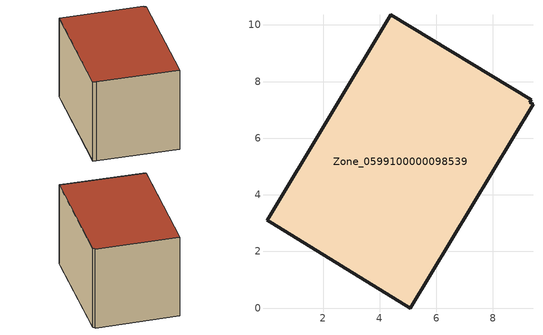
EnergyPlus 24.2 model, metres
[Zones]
Zone_0599100000098539
 floor ground (C_G): 9.41,7.2 5.08,0 0.2,3 0.02,3.1 4.38,10.36 9.36,7.36 9.3,7.27 z0
 wall outside (C_F): 9.36,7.36 4.38,10.36 0.02,3.1 0.2,3 5.08,0 9.41,7.2 9.3,7.27 9.36,7.36 z0:6.07
 roof outside (C_R): 5.08,0 9.41,7.2 9.3,7.27 9.36,7.36 4.38,10.36 0.02,3.1 0.2,3 z6.07
[BUILDING]
Pand.0599100000098539: North Axis=0; Terrain=City; Loads Convergence Tolerance Value=0.04; Temperature Convergence Tolerance Value=0.4; Solar Distribution=FullExterior; Maximum Number of Warmup Days=25; Minimum Number of Warmup Days=1
[Site:Location]
Rotterdam.The.Hague.AP_ZH_NLD Design_Conditions: Latitude=51.96; Longitude=4.45; Time Zone=1; Elevation=-4.5
[SITE:GROUNDTEMPERATURE:BUILDINGSURFACE]
18, 18, 18, 18, 18, 18, 18, 18, 18, 18, 18, 18
[MATERIAL] Thermal Absorptance=0.9; Solar Absorptance=0.7; Visible Absorptance=0.7
Name | Roughness | Thickness | Conductivity | Density | Specific Heat
G.TI.1946-1964 | MediumSmooth | 0.15 | 1 | 540 | 1210
F.TI.1946-1964 | Rough | 0.3 | 0.857143 | 1920 | 840
R.TI.1946-1964 | MediumRough | 0.2 | 0.277778 | 1500 | 1000
[CONSTRUCTION]
C_G: G.TI.1946-1964
C_F: F.TI.1946-1964
C_R: R.TI.1946-1964
[ZONE]
Zone_0599100000098539: Type=1; Multiplier=1; Ceiling Height=Autocalculate; Volume=Autocalculate; Floor Area=autocalculate; Part of Total Floor Area=Yes
[ZONEINFILTRATION:DESIGNFLOWRATE]
Infil_Zone_0599100000098539: Zone or ZoneList or Space or SpaceList=Zone_0599100000098539; Schedule=AlwaysOn; Design Flow Rate Calculation Method=Flow/Area; Flow Rate per Floor Area=0.003; Constant Term Coefficient=1; Temperature Term Coefficient=0; Velocity Term Coefficient=0; Velocity Squared Term Coefficient=0
[HVACTEMPLATE:ZONE:IDEALLOADSAIRSYSTEM]
Zone_0599100000098539: Maximum Heating Supply Air Temperature=50; Minimum Cooling Supply Air Temperature=13; Maximum Heating Supply Air Humidity Ratio=0.0156; Minimum Cooling Supply Air Humidity Ratio=0.0077; Heating Limit=NoLimit; Cooling Limit=NoLimit; Dehumidification Control Type=ConstantSensibleHeatRatio; Cooling Sensible Heat Ratio=0.7; Dehumidification Setpoint=60; Humidification Control Type=None; Humidification Setpoint=30; Outdoor Air Method=None; Outdoor Air Flow Rate per Person=0.00944; Outdoor Air Flow Rate per Zone Floor Area=0; Outdoor Air Flow Rate per Zone=0; Demand Controlled Ventilation Type=None; Outdoor Air Economizer Type=NoEconomizer; Heat Recovery Type=None; Sensible Heat Recovery Effectiveness=0.7; Latent Heat Recovery Effectiveness=0.65
[ZONECONTROL:THERMOSTAT]
ThermostatControl_Zone_0599100000098539: Zone or ZoneList=Zone_0599100000098539; Control Type Schedule=DualSetpointControlType; Control 1=Thermostat_Zone_0599100000098539; Temperature Difference Between Cutout And Setpoint=0
[THERMOSTATSETPOINT:DUALSETPOINT]
Thermostat_Zone_0599100000098539: Heating Setpoint Temperature Schedule=HeatingSetpoint_Zone_0599100000098539; Cooling Setpoint Temperature Schedule=CoolingSetpoint_Zone_0599100000098539
[SCHEDULE:COMPACT]
HeatingSetpoint_Zone_0599100000098539: Through: 12/31, For: AllDays, Until: 24:00, 21
CoolingSetpoint_Zone_0599100000098539: Through: 12/31, For: AllDays, Until: 24:00, 24
DualSetpointControlType: Through: 12/31, For: AllDays, Until: 24:00, 4
AlwaysOn: Through: 12/31, For: AllDays, Until: 24:00, 1
